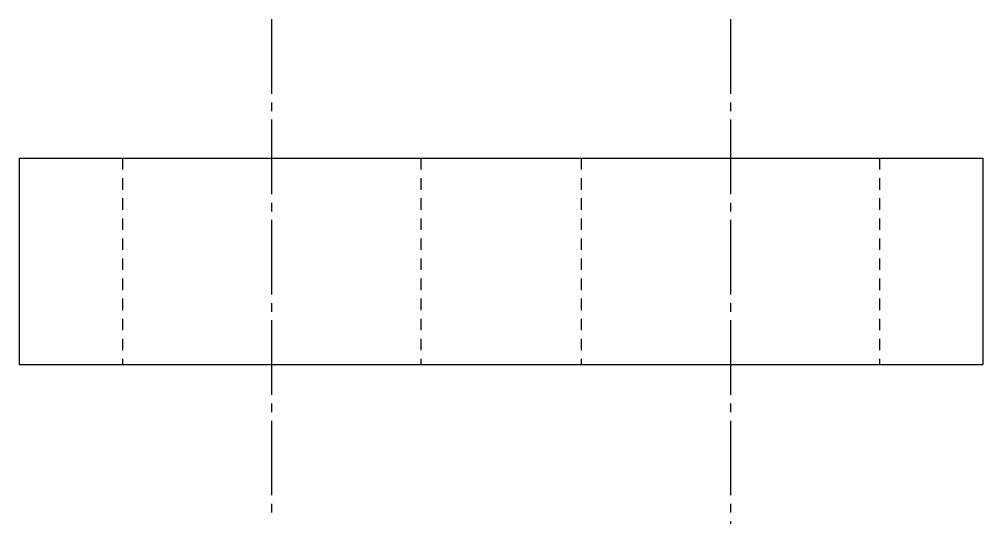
# Model space of a CAD drawing. Extents: x 21 to 265, y 20 to 264.
# Drawn here: x 216.93 to 258.93, y 107.27 to 129.27 of the extents above.
import ezdxf

# ---------------------------------------------------------------- set-up
doc = ezdxf.new("R2010")
doc.units = 0
doc.header["$LTSCALE"] = 0.25
doc.linetypes.add('CENTER', pattern=[17.5, 13, -1.5, 1.5, -1.5])
doc.linetypes.add('DASHED', pattern=[3.5, 2, -1.5])
doc.layers.get('0').update_dxf_attribs({"linetype": 'CONTINUOUS'})

msp = doc.modelspace()

# ---------------------------------------------------------------- linework, layer by layer
at = {"color": 1, "linetype": 'CENTER'}
for p, q in [((227.925, 129.266), (227.925, 107.762)), ((247.925, 129.266), (247.925, 107.273))]:
    msp.add_line(p, q, dxfattribs=at)
for p, q in [((216.925, 123.211), (258.925, 123.211)), ((216.925, 123.211), (216.925, 114.211)), ((258.925, 123.211), (258.925, 114.211)), ((216.925, 114.211), (258.925, 114.211))]:
    msp.add_line(p, q)
at = {"color": 3, "linetype": 'DASHED'}
for p, q in [((221.425, 123.211), (221.425, 114.211)), ((234.425, 123.211), (234.425, 114.211)), ((241.425, 123.211), (241.425, 114.211)), ((254.425, 123.211), (254.425, 114.211))]:
    msp.add_line(p, q, dxfattribs=at)

doc.saveas('drawing.dxf')
